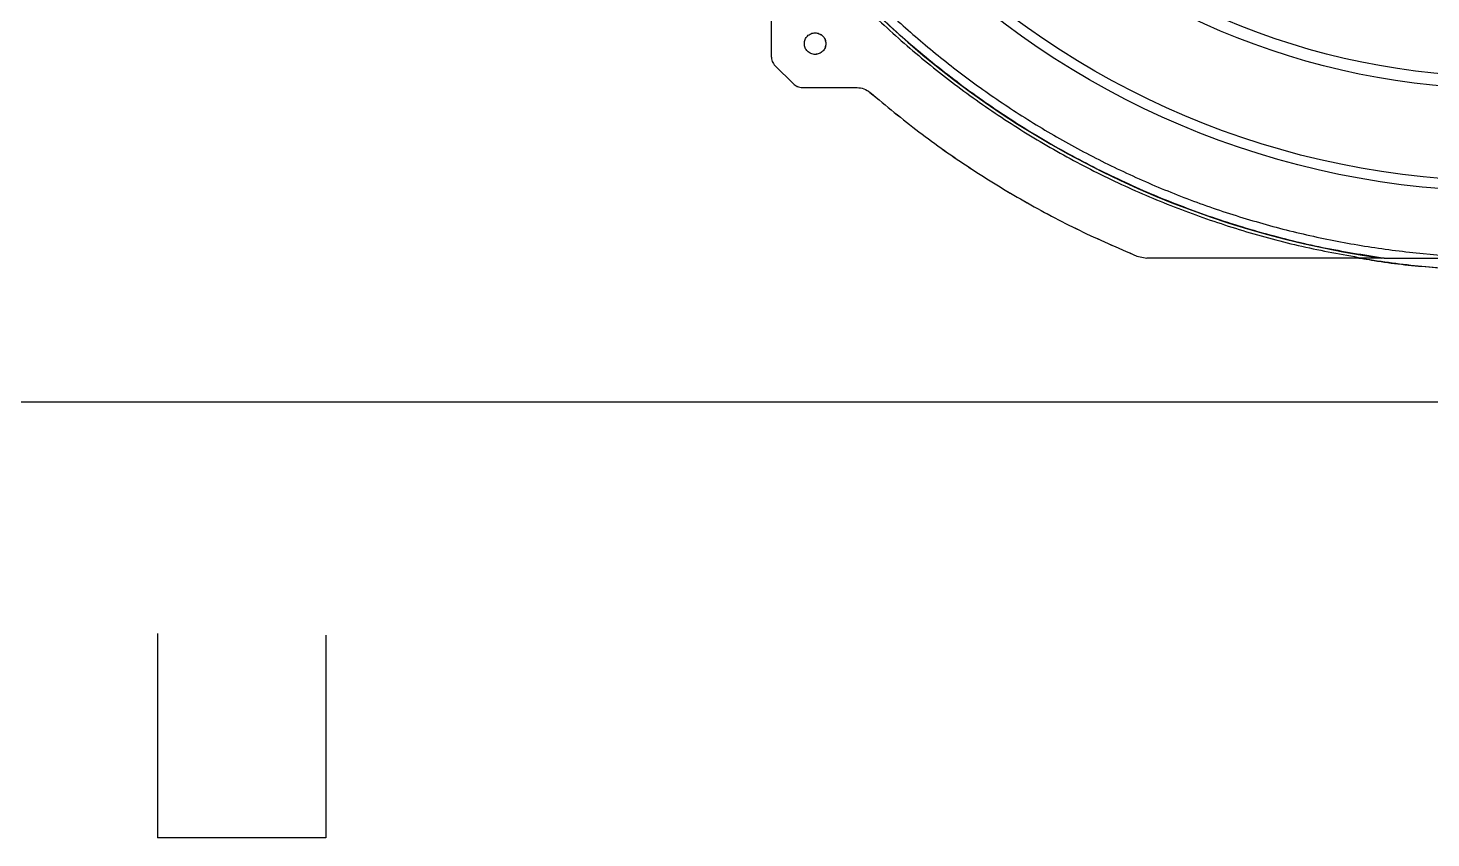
# Model space of a CAD drawing. Extents: x -31 to 236, y -16 to 155.
# Drawn here: x 84.38 to 101.06, y 45.5 to 55.12 of the extents above; entities that cross this region are included whole.
import ezdxf

# ---------------------------------------------------------------- set-up
doc = ezdxf.new("R2010")
doc.units = 0
doc.header["$MEASUREMENT"] = 0
doc.layers.get('0').update_dxf_attribs({"linetype": 'CONTINUOUS'})
doc.layers.add('0_UNIT', color=7, linetype='CONTINUOUS')

msp = doc.modelspace()

# ---------------------------------------------------------------- linework, layer by layer
at = {"color": 7, "linetype": 'Continuous', "lineweight": 25}
for p, q in [((93.21757, 55.43666), (93.21757, 54.78704)), ((93.21835, 55.43666), (93.21835, 54.78704)), ((93.21835, 54.78704), (93.21757, 54.78704)), ((93.26447, 54.6757), (93.26369, 54.6757)), ((93.26369, 54.6757), (93.47703, 54.46236)), ((93.26447, 54.6757), (93.47781, 54.46236)), ((93.47781, 54.46236), (93.47703, 54.46236)), ((93.58915, 54.41624), (94.23877, 54.41624)), ((94.3928, 54.3591), (94.39202, 54.3591)), ((97.56598, 52.41434), (97.5652, 52.41434)), ((97.5652, 52.41434), (97.68469, 52.39079)), ((97.56598, 52.41434), (97.68547, 52.39079)), ((100.2422, 52.39079), (97.68547, 52.39079)), ((100.47772, 52.39079), (100.2422, 52.39079))]:
    msp.add_line(p, q, dxfattribs=at)
for centre, radius in [((101.97949, 63.17881), 9.99706), ((101.97949, 63.1782), 9.87436), ((101.97949, 63.17881), 8.78089), ((101.97949, 63.1782), 8.63615)]:
    msp.add_circle(centre, radius)
msp.add_arc((101.98463, 63.17815), 10.8921, 222.877714, 262.047685, dxfattribs=at)
for points, knots in [([(94.1542, 55.76677), (94.29673, 55.62104), (94.58387, 55.32745), (95.04872, 54.91627), (95.5413, 54.52574), (96.06258, 54.16095), (96.6106, 53.82377), (97.18333, 53.51716), (97.77813, 53.24364), (98.39162, 53.00559), (99.02079, 52.80476), (99.66231, 52.64254), (100.31257, 52.52), (100.96786, 52.43768), (101.62457, 52.39572), (102.27926, 52.3938), (102.92781, 52.43119), (103.56682, 52.50667), (104.1931, 52.61862), (104.80443, 52.76533), (105.39833, 52.94481), (105.97563, 53.15593), (106.54003, 53.39943), (107.09474, 53.67733), (107.63959, 53.99099), (108.1714, 54.3402), (108.68738, 54.72463), (109.18411, 55.14329), (109.65828, 55.59471), (110.10639, 56.07661), (110.52574, 56.58684), (110.91377, 57.12284), (111.26818, 57.68163), (111.58708, 58.25998), (111.86901, 58.85458), (112.11299, 59.46211), (112.31819, 60.07849), (112.48446, 60.70008), (112.61215, 61.32334), (112.702, 61.94558), (112.75497, 62.56375), (112.77239, 63.17819), (112.75497, 63.79263), (112.702, 64.41079), (112.61215, 65.03303), (112.48447, 65.6563), (112.31819, 66.27789), (112.113, 66.89427), (111.86902, 67.50179), (111.58709, 68.09639), (111.26819, 68.67475), (110.91377, 69.23354), (110.52574, 69.76953), (110.1064, 70.27976), (109.65829, 70.76167), (109.18412, 71.21309), (108.68739, 71.63175), (108.17141, 72.01619), (107.6396, 72.36538), (107.09475, 72.67906), (106.54004, 72.95696), (105.97564, 73.20046), (105.39834, 73.41158), (104.80444, 73.59105), (104.19312, 73.73777), (103.56683, 73.84972), (102.92782, 73.9252), (102.27927, 73.96259), (101.62459, 73.96067), (100.96788, 73.91871), (100.31258, 73.8364), (99.66232, 73.71385), (99.0208, 73.55164), (98.39164, 73.3508), (97.77815, 73.11276), (97.18334, 72.83923), (96.61061, 72.53262), (96.06259, 72.19545), (95.54132, 71.83066), (95.04874, 71.44013), (94.58388, 71.02895), (94.29673, 70.73535), (94.1542, 70.58962)], [0, 0, 0, 0, 0.01189592, 0.02396584, 0.03619649, 0.04857359, 0.06108194, 0.07373471, 0.0864717, 0.09927432, 0.11212355, 0.12500004, 0.13787625, 0.15072533, 0.16352795, 0.17626509, 0.18891813, 0.20142621, 0.21380317, 0.22603385, 0.23810393, 0.25000004, 0.2618959, 0.27396585, 0.28619652, 0.29857361, 0.31108196, 0.32373474, 0.33647171, 0.34927432, 0.36212355, 0.37500004, 0.38787624, 0.40072531, 0.41352793, 0.42626506, 0.4389181, 0.45142619, 0.46380314, 0.47603381, 0.48810388, 0.50000001, 0.51189586, 0.52396581, 0.53619649, 0.54857357, 0.56108191, 0.57373469, 0.58647168, 0.59927428, 0.6121235, 0.62499999, 0.63787621, 0.65072529, 0.66352791, 0.67626502, 0.68891805, 0.70142614, 0.71380312, 0.72603376, 0.73810387, 0.74999998, 0.76189582, 0.77396578, 0.78619645, 0.79857355, 0.81108188, 0.82373468, 0.83647168, 0.84927427, 0.86212351, 0.87499998, 0.88787621, 0.90072531, 0.91352792, 0.92626504, 0.93891808, 0.95142617, 0.96380314, 0.97603381, 0.98810396, 1, 1, 1, 1]), ([(93.95162, 55.76677), (94.11947, 55.5918), (94.45519, 55.24186), (95.00163, 54.76089), (95.57641, 54.31484), (96.18024, 53.90868), (96.80958, 53.54338), (97.46187, 53.22087), (98.13412, 52.94219), (98.82355, 52.70977), (99.52641, 52.52028), (100.0036, 52.43395), (100.2422, 52.39079)], [0, 0, 0, 0, 0.10000002, 0.20000004, 0.29999995, 0.40000005, 0.50000004, 0.60000016, 0.69999999, 0.80000004, 0.90000013, 1, 1, 1, 1]), ([(94.00816, 55.76677), (94.18122, 55.58776), (94.52734, 55.22974), (95.09164, 54.73942), (95.68567, 54.28628), (96.31004, 53.87564), (96.96089, 53.50854), (97.63544, 53.18704), (98.33039, 52.91224), (99.04266, 52.6867), (99.76826, 52.50686), (100.26019, 52.42948), (100.50615, 52.39079)], [0, 0, 0, 0, 0.09999997, 0.19999998, 0.29999997, 0.39999998, 0.49999991, 0.59999995, 0.69999992, 0.80000001, 0.90000005, 1, 1, 1, 1]), ([(93.61188, 54.9379), (93.61381, 54.95467), (93.61766, 54.9882), (93.64729, 55.03085), (93.68964, 55.05935), (93.74001, 55.06936), (93.79037, 55.05935), (93.83272, 55.03085), (93.86235, 54.9882), (93.86621, 54.95467), (93.86813, 54.9379)], [0, 0, 0, 0, 0.12499905, 0.24999862, 0.37500023, 0.49999928, 0.62499977, 0.75000138, 0.87500095, 1, 1, 1, 1]), ([(93.73923, 55.06602), (93.75602, 55.0641), (93.78959, 55.06024), (93.83194, 55.03061), (93.86157, 54.98826), (93.86542, 54.95469), (93.86735, 54.9379)], [0, 0, 0, 0, 0.25000062, 0.50000347, 0.75000226, 1, 1, 1, 1]), ([(93.86813, 54.9379), (93.86621, 54.92113), (93.86235, 54.88759), (93.83273, 54.84494), (93.79037, 54.81644), (93.74001, 54.80643), (93.68964, 54.81644), (93.64729, 54.84494), (93.61766, 54.88759), (93.61381, 54.92113), (93.61188, 54.9379)], [0, 0, 0, 0, 0.1250039, 0.25000256, 0.37499999, 0.50000072, 0.62500001, 0.74999744, 0.8749961, 1, 1, 1, 1]), ([(93.86735, 54.9379), (93.86542, 54.92111), (93.86157, 54.88753), (93.83194, 54.84518), (93.78959, 54.81555), (93.75601, 54.8117), (93.73923, 54.80977)], [0, 0, 0, 0, 0.25000743, 0.5000044, 0.74999891, 1, 1, 1, 1]), ([(93.21835, 54.78704), (93.22058, 54.76622), (93.22502, 54.72458), (93.25132, 54.69199), (93.26447, 54.6757)], [0, 0, 0, 0, 0.50000942, 1, 1, 1, 1]), ([(93.47703, 54.46236), (93.49333, 54.44921), (93.52591, 54.42291), (93.56755, 54.41846), (93.58837, 54.41624)], [0, 0, 0, 0, 0.49999518, 1, 1, 1, 1]), ([(93.47781, 54.46236), (93.49411, 54.44921), (93.52669, 54.42291), (93.56833, 54.41846), (93.58915, 54.41624)], [0, 0, 0, 0, 0.49999518, 1, 1, 1, 1]), ([(94.23798, 54.41624), (94.26622, 54.41363), (94.3227, 54.40841), (94.36891, 54.37554), (94.39202, 54.3591)], [0, 0, 0, 0, 0.49999604, 1, 1, 1, 1]), ([(94.23877, 54.41624), (94.267, 54.41363), (94.32348, 54.40841), (94.36969, 54.37554), (94.3928, 54.3591)], [0, 0, 0, 0, 0.49999604, 1, 1, 1, 1]), ([(94.39202, 54.3591), (94.58394, 54.2001), (94.96777, 53.8821), (95.58076, 53.45301), (96.21827, 53.0623), (96.87884, 52.71086), (97.33642, 52.51318), (97.5652, 52.41434)], [0, 0, 0, 0, 0.20000015, 0.40000022, 0.60000002, 0.8000001, 1, 1, 1, 1]), ([(94.3928, 54.3591), (94.58472, 54.2001), (94.96855, 53.8821), (95.58154, 53.45301), (96.21905, 53.0623), (96.87962, 52.71086), (97.3372, 52.51318), (97.56598, 52.41434)], [0, 0, 0, 0, 0.20000015, 0.40000022, 0.60000002, 0.8000001, 1, 1, 1, 1]), ([(100.20294, 52.39079), (100.43843, 52.35657), (100.90942, 52.28812), (101.62253, 52.24394), (102.33648, 52.24394), (103.04959, 52.28812), (103.52058, 52.35657), (103.75607, 52.39079)], [0, 0, 0, 0, 0.20000003, 0.4, 0.6, 0.79999997, 1, 1, 1, 1]), ([(100.26303, 52.38319), (100.30451, 52.37563), (100.5599, 52.32909), (101.03522, 52.28098), (101.68632, 52.2416), (102.33924, 52.24346), (102.99002, 52.28733), (103.44485, 52.33491), (103.6799, 52.37877), (103.70122, 52.38275)], [0, 0, 0, 0, 0.03662794, 0.22553482, 0.41444161, 0.60334842, 0.79225505, 0.98116195, 1, 1, 1, 1]), ([(100.50615, 52.39079), (100.49924, 52.39079), (100.48996, 52.39079), (100.48106, 52.39079), (100.47837, 52.39079), (100.47792, 52.39079), (100.47772, 52.39079)], [0, 0, 0, 0, 0.63349373, 0.84959588, 0.93051889, 1, 1, 1, 1]), ([(100.50615, 52.39079), (100.54791, 52.39079), (100.64382, 52.39079), (100.81027, 52.39079), (100.96831, 52.39079), (101.10887, 52.39079), (101.22251, 52.39079), (101.34739, 52.39079), (101.4872, 52.39079), (101.64064, 52.39079), (101.81626, 52.39079), (101.99521, 52.39079), (102.16334, 52.39079), (102.3097, 52.39079), (102.43929, 52.39079), (102.56247, 52.39079), (102.67402, 52.39079), (102.77873, 52.39079), (102.87487, 52.39079), (103.00549, 52.39079), (103.15998, 52.39079), (103.32654, 52.39079), (103.42242, 52.39079), (103.46318, 52.39079)], [0, 0, 0, 0, 0.04319606, 0.09922624, 0.16874904, 0.20342818, 0.24150389, 0.28375478, 0.32978961, 0.38297483, 0.43900081, 0.507486, 0.56402989, 0.60911889, 0.65557383, 0.69514671, 0.73376385, 0.76844518, 0.80111685, 0.83108344, 0.900692, 0.95778928, 1, 1, 1, 1])]:
    msp.add_open_spline(points, degree=3, knots=knots, dxfattribs=at)
at = {"layer": '0_UNIT'}
for p, q in [((116.42318, 50.67829), (27.36068, 50.67829)), ((85.92318, 47.92937), (85.92318, 45.50129)), ((87.92318, 47.91171), (87.92318, 45.50129)), ((87.92318, 45.50129), (85.92318, 45.50129))]:
    msp.add_line(p, q, dxfattribs=at)

doc.saveas('drawing.dxf')
